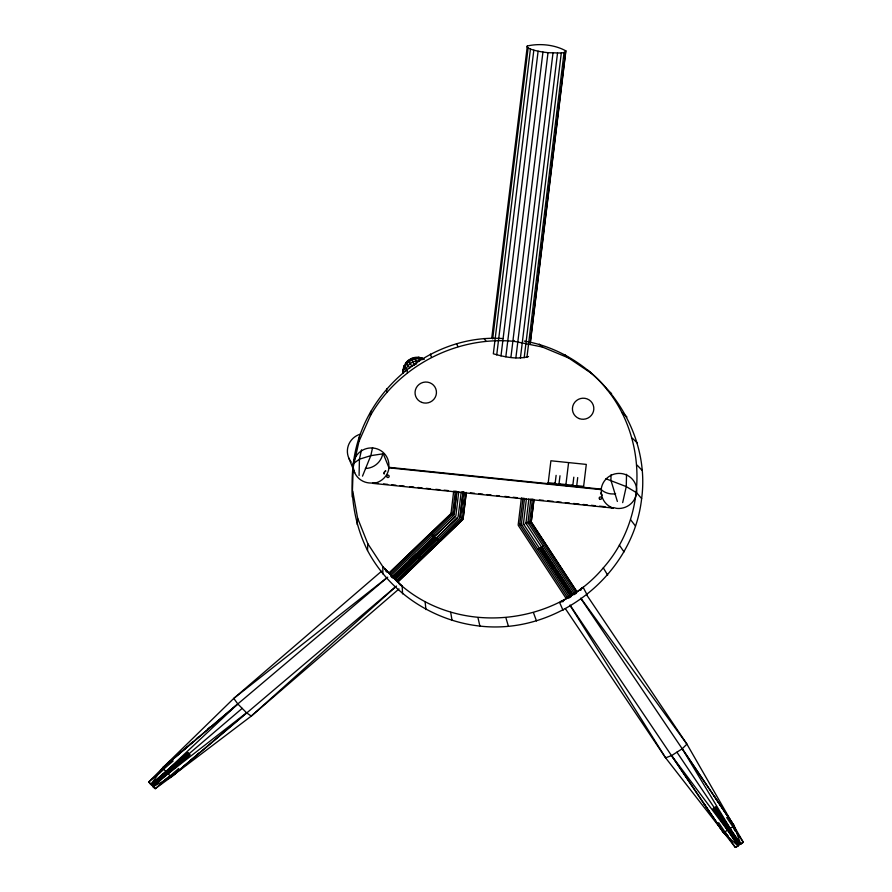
<?xml version="1.0" encoding="UTF-8"?>
<svg xmlns="http://www.w3.org/2000/svg" width="892" height="892" viewBox="0 0 892 892"><rect width="100%" height="100%" fill="white"/><g stroke="black" fill="none" stroke-linecap="round" stroke-linejoin="round"><path stroke-width="1.34" d="M524.273 341.09C596.124 353.109 651.416 425.874 641.638 498.583C633.041 575.775 556.675 634.959 479.896 626.084C432.921 620.955 389.692 592.366 367.526 550.498C354.157 523.649 349.642 493.343 353.355 463.662C361.561 391.722 430.334 333.664 502.675 338.547M352.206 496.967L353.355 463.662A17.885 17.494 -22 0 1 373.19 448.029A17.885 17.494 -22 0 1 388.767 467.297L601.219 489.128A17.885 17.494 -22 0 1 621.044 473.496A17.885 17.494 -22 0 1 636.632 492.763L641.638 498.583M359.075 475.559L359.431 459.19L361.516 449.836M611.053 474.834L610.931 480.32L617.364 501.438M626.53 474.321L626.262 486.597L622.672 502.631M587.817 370.213C647.012 417.924 653.412 511.294 603.315 567.87C554.646 625.972 460.361 635.383 402.169 586.211L399.348 584.227M367.526 550.498L367.783 543.674L357.636 518.196L352.764 491.18M352.819 468.913L358.974 441.428L370.448 415.572L370.648 411.346M357.179 524.507L357.636 518.196M358.974 441.428L359.398 436.712M431.393 532.569L450.683 514.093A1.204 1.182 -22 0 0 451.04 513.368L453.682 491.157L456.815 491.481L454.061 514.662A1.583 1.55 -22 0 1 453.326 515.81L391.242 575.15L392.19 576.745L392.736 577.291L392.58 576.511L403.496 566.23M452.556 513.948L452.512 513.825A1.583 1.55 -22 0 1 452.032 514.773L452.088 514.896A1.583 1.55 -22 0 0 452.556 513.948L455.299 491.447M456.815 491.481L454.061 514.662M428.182 542.57L455.333 516.58A1.951 1.907 -22 0 0 455.923 515.42L458.744 491.682M460.027 517.271L463.093 492.128L460.027 517.271A1.951 1.907 -22 0 1 459.413 518.453L395.613 579.577L394.32 578.351M466.282 492.574L463.071 518.954A1.583 1.55 -22 0 1 462.535 519.768L397.854 581.918L396.762 580.815L461.064 519.211A2.052 2.007 -22 0 0 461.588 518.085L464.654 492.284L461.209 492.061L458.209 516.223A2.442 2.386 -22 0 1 457.473 517.672L432.832 541.444M463.071 518.954L466.226 492.451M491.726 338.302L527.317 45.983C539.76 43.173 554.712 44.678 565.885 50.889L530.294 343.208M492.696 338.893L528.12 47.956L527.06 46.908L527.317 45.983M528.12 47.956L530.428 49.082L493.332 353.801C504.538 356.945 517.115 359.777 528.521 356.544M496.733 354.916L533.829 50.186L530.428 49.082M500.992 355.93L538.099 51.201L533.829 50.186M505.831 356.789L542.938 52.059L538.099 51.201M510.904 357.436L512.9 341.123M565.885 50.889L564.056 52.528L561.291 53.007L548.011 52.706L513.056 339.774L514.561 341.402L542.403 347.033L568.505 357.915L591.864 373.625M515.877 357.826L552.984 53.096M520.415 357.926L557.511 53.197M524.184 357.737L561.291 53.007M526.949 357.257L564.056 52.528M530.205 342.751L565.617 51.814M566.063 598.354L567.345 597.361L566.063 598.354L518.442 525.633A1.583 1.55 -22 0 1 518.207 524.619L521.363 498.115M521.419 498.238L524.507 498.438L521.441 523.582A1.951 1.907 -22 0 0 521.753 524.864L521.809 524.987M523.526 523.058L523.47 522.924A2.442 2.386 -22 0 0 523.838 524.496L523.894 524.619A2.442 2.386 -22 0 1 523.526 523.058L526.436 498.628M526.024 522.623L525.979 522.489A1.951 1.907 -22 0 0 526.269 523.738L526.325 523.872A1.951 1.907 -22 0 1 526.024 522.623L528.856 498.884M528.019 522.266L527.975 522.132A1.583 1.55 -22 0 0 528.41 523.403L528.465 523.537A1.583 1.55 -22 0 1 528.019 522.266L530.785 499.074L533.973 499.531L531.275 521.608A1.204 1.182 -22 0 0 531.409 522.255L576.711 591.496L575.385 592.355L529.848 522.757A1.583 1.55 -22 0 1 529.614 521.742L529.658 521.876A1.583 1.55 -22 0 0 529.893 522.89L529.848 522.757M529.658 521.876L532.401 499.364M548.112 483.665L550.899 460.774L586.3 464.409L583.513 487.311M548.324 483.687L548.39 482.639M556.117 475.358L555.014 484.378L553.062 483.921M558.905 484.78L559.998 475.759M565.595 485.46L565.718 484.523L559.016 483.843L559.741 483.81M565.807 485.482L568.594 462.591M566.019 485.504L566.097 484.456M572.72 486.196L573.812 477.175M576.611 486.597L577.704 477.577M583.301 487.288L583.413 486.352L576.723 485.661L577.447 485.627M372.6 447.594L370.793 455.656L362.498 476.15M405.013 365.954L403.942 366.133L402.85 370.325L403.63 371.105C404.589 362.297 414.579 356.376 422.786 359.61L422.674 358.417L418.638 357.302L418.192 358.049L414.914 358.138L414.981 357.413L416.62 363.802L411.736 365.943L409.863 367.861L405.737 362.955C409.93 357.391 418.37 355.473 424.324 359.286M405.626 370.894C406.719 364.638 413.13 360.257 419.34 360.881L418.995 357.558L415.204 357.659L411.547 358.729L405.637 363.401M404.21 369.098L403.039 369.645L402.883 372.811M406.161 368.786L403.942 366.133M395.401 586.925L171.364 776.865L155.275 788.662L153.011 786.688L190.119 754.755M430.524 533.193L388.979 573.188L390.194 574.18L432.442 533.55M461.064 519.211L396.628 580.926L397.72 582.03L439.277 542.046M419.519 553.241L415.973 555.984L416.319 556.43L419.318 553.419M580.803 590.27L581.997 587.951A22.278 4.583 -33.2 0 1 560.678 601.654L563.042 601.687M403.786 366.69L405.737 362.955L406.629 363.111M370.448 415.572C398.969 365.508 457.284 335.648 514.561 341.402M574.002 593.08L572.285 594.897L541.165 547.32L572.106 594.618L574.002 593.08L528.41 523.403M418.716 558.871L420.154 557.065L418.459 558.582M187.933 752.547L150.826 784.481L148.708 782.028L162.612 768.023L192.639 742.177M159.099 773.71L163.704 769.127M580.123 589.802L581.997 587.951M451.04 513.368L450.995 513.246A1.204 1.182 -22 0 1 450.627 513.97L389.102 573.065L390.194 574.18M452.032 514.773L431.672 534.431L438.228 541.065M433.534 534.654L432.72 535.412L433.913 536.772L392.435 576.511L392.982 577.068L434.46 537.318L392.982 577.068M409.417 560.555L416.33 553.932M418.315 552.037L424.235 546.361M398.222 574.437L435.742 538.478M399.259 573.612L412.093 561.313M416.051 557.522L430.858 543.328M436.612 537.843L457.473 517.672M435.552 538.433L394.074 578.172L394.621 578.73L436.099 538.98L437.147 539.972M440.146 541.411L462.535 519.768M381.508 571.248L233.771 698.414L162.69 767.778L165.823 771.58L237.807 703.944L387.719 577.18M432.776 535.546L433.579 534.776M434.058 536.772L455.333 516.58M437.905 539.069L437.136 539.961L437.961 539.203M415.973 555.738L417.389 554.445M396.494 586.055L251.265 716.098L171.431 776.62M168.61 772.617L152.833 786.198L151.149 784.492L166.213 771.346M152.833 786.198L167.897 773.052M176.371 755.992L162.69 767.778L237.807 703.944L246.549 712.786L251.265 716.098L399.003 588.932M178.478 754.186L180.585 752.369M183.741 749.659L185.848 747.842M190.063 744.218L192.17 742.4M196.374 738.777L198.481 736.97M207.959 728.809L210.066 727.002M148.708 782.028L173.182 760.965M151.149 784.492L165.901 771.792M164.095 773.91L151.45 784.793L188.48 753.093M167.261 773.23L152.543 785.897L189.572 754.208M178.69 768.514L155.275 788.662L153.011 786.688L171.364 776.865L246.549 712.786L168.008 773.788L165.823 771.58M199.273 752.837L171.364 776.865L168.008 773.788M166.915 772.684L242.178 708.371M421.381 358.796L422.674 358.417M386.604 577.994L233.771 698.414L237.807 703.944L162.612 768.023L150.826 784.481L149.878 782.897M715.607 806.792L740.761 844.233L743.292 842.26L686.918 744.118L586.657 594.886M570.1 605.211L723.535 832.738L734.194 825.892L714.314 796.3M164.931 779.608L170.272 775.761M554.49 571.293L570.769 595.477L539.827 548.179L537.776 549.327L539.214 548.725L570.111 595.912L570.947 595.744L568.672 596.514L521.753 524.864M541.21 547.443L543.05 545.815M568.795 598.064L570.925 596.692M574.125 594.641L576.254 593.269M728.162 830.463L738.264 845.493L740.315 844.167L730.503 829.515M418.749 553.631L419.352 553.742L417.601 553.152M415.973 555.984L417.991 554.869L418.315 555.437M568.672 596.514L570.111 595.912M741.821 842.851L743.292 842.26L726.657 817.507M560.678 601.654L564.268 600.327M559.875 484.367L557.634 484.378M378.108 483.397L368.942 482.929A17.885 17.494 -22 0 1 353.355 463.662L359.431 459.19L370.793 455.656L383.304 453.772L388.979 467.832L601.431 489.663A17.885 17.494 -22 0 0 612.503 507.86L613.428 508.083L609.113 507.124M372.633 482.84L373.804 483.341A17.885 17.494 -22 0 0 388.979 467.832M548.223 482.728L555.125 483.442L554.311 483.252M565.929 484.546L572.831 485.259L572.017 485.07M555.281 484.133L556.006 484.088M572.976 485.95L573.712 485.906M576.12 486.274L575.329 486.196M383.582 483.955L387.685 484.378M391.8 484.802L395.925 485.226M400.051 485.649L404.176 486.073M409.673 486.642L413.799 487.065M417.924 487.489L422.05 487.913M426.175 488.337L430.301 488.76M435.798 489.318L439.923 489.741M444.049 490.165L448.174 490.589M470.363 492.875L474.499 493.298M478.636 493.722L482.773 494.146M486.909 494.569L491.046 494.993M496.554 495.562L499.308 495.852M504.827 496.409L508.964 496.833M513.101 497.268L517.237 497.691M539.381 499.966L543.484 500.39M547.588 500.802L553.051 501.371M557.154 501.783L561.258 502.207M565.361 502.631L569.464 503.055M573.556 503.478L579.031 504.036M583.134 504.459L587.226 504.872M591.329 505.296L595.432 505.719M599.536 506.143L605.01 506.701M372.856 483.375L613.428 508.083M542.938 52.059L548.011 52.706M613.217 507.548L616.796 508.395A17.885 17.494 -22 0 0 636.632 492.763L626.262 486.597L605.88 478.748M416.319 556.43L417.043 556.63M408.915 360.758L408.291 360.335L411.736 365.943M607.162 389.782L611.6 393.584M394.621 578.73L395.613 579.577M564.904 354.793L568.505 357.915M622.203 412.751L626.931 416.999M539.292 344.122L542.403 347.033M632.35 438.228L637.278 442.978M367.783 543.674L382.824 566.643L402.169 586.211L402.593 593.86M390.663 576.02L392.603 577.983M637.222 465.245L642.24 470.519M391.242 575.15L392.435 576.511M724.873 831.879L728.184 835.994M712.942 808.509L738.097 845.951L735.298 847.4L665.599 757.821L565.338 608.589M630.588 519.713L635.483 526.068M727.671 830.43L671.587 755.602L665.599 757.821L569.977 605.289M402.169 586.211A22.278 1.762 46.2 0 1 384.675 568.516L387.106 571.839M580.87 598.276L686.918 744.118L682.246 748.756L671.587 755.602L723.401 832.481M484.033 338.447L486.051 341.246M619.338 545.079L624.01 551.925M580.748 598.354L734.049 825.624M729.678 829.147L739.959 844.401L714.938 807.227M676.917 752.179L729.009 829.571M729.444 827.988L740.315 844.167M713.611 808.074L738.621 845.259L728.53 830.229M718.662 822.647L735.298 847.4L738.097 845.951L723.535 832.738L703.665 803.157M727.694 829.716L738.264 845.493M531.409 522.255L576.667 591.374L575.385 592.355M543.161 546.038L541.879 547.019L572.776 594.195M526.269 523.738L545.291 552.839M546.74 555.014L549.807 559.741M551.267 561.915L555.08 567.803M556.541 569.977L572.419 594.262M523.838 524.496L553.029 569.118M567.39 597.495L520.047 525.154A2.007 1.962 -22 0 1 519.813 523.961L522.991 498.405M730.336 828.724L682.246 748.756L734.194 825.892L740.761 844.233M603.315 567.87L607.675 575.162M732.867 826.739L735.421 831.344M384.675 568.516L386.437 571.85M583.123 587.215L587.092 594.886M456.492 343.665L457.975 346.564M411.747 359.063L411.446 358.439L414.379 365.385M559.552 602.379L563.053 610.34M575.708 486.118L573.288 485.861M558.002 484.289L555.582 484.044M533.973 499.531L531.231 521.486A1.204 1.182 -22 0 0 531.465 522.389M348.805 458.109L354.67 472.637M533.494 612.759L536.482 620.932M430.435 354.046L431.405 357.146M505.954 617.978L508.407 626.251M519.924 524.864L519.846 524.63A2.052 2.007 -22 0 1 519.813 523.95M478 617.822L479.896 626.084M450.694 612.302L452.054 620.464M406.863 369.21L407.365 372.6M425.083 601.632L425.952 609.582M386.671 388.555L386.782 392.324M403.039 369.645L403.084 373.246M382.824 566.643L382.858 573.913M411.836 366.333A10.737 10.503 -22 0 1 414.245 364.895M382.724 453.917A17.885 17.494 -22 0 1 365.397 468.501M351.18 462.023A17.885 17.494 -22 0 1 360.379 434.148M615.591 493.755A17.885 17.494 -22 0 1 600.595 489.162M384.051 473.652A2.687 2.631 -22 0 1 385.645 470.831M384.173 473.964A2.687 2.631 -22 0 1 385.779 471.143M600.628 493.098A2.475 2.42 -22 0 1 601.598 495.305M600.762 493.41A2.475 2.42 -22 0 1 601.732 495.629M579.142 418.571A10.737 10.503 -22 0 0 593.726 407.075A10.737 10.503 -22 0 0 576.511 400.553A10.737 10.503 -22 0 0 579.142 418.571M421.76 402.403A10.737 10.503 -22 0 0 436.344 390.908A10.737 10.503 -22 0 0 419.128 384.385A10.737 10.503 -22 0 0 421.76 402.403M387.496 477.454A1.238 1.204 -22 0 0 389.168 476.138A1.238 1.204 -22 0 0 387.184 475.38A1.238 1.204 -22 0 0 387.496 477.454M599.948 499.286A1.238 1.204 -22 0 0 601.621 497.959A1.238 1.204 -22 0 0 599.636 497.212A1.238 1.204 -22 0 0 599.948 499.286"/></g></svg>
